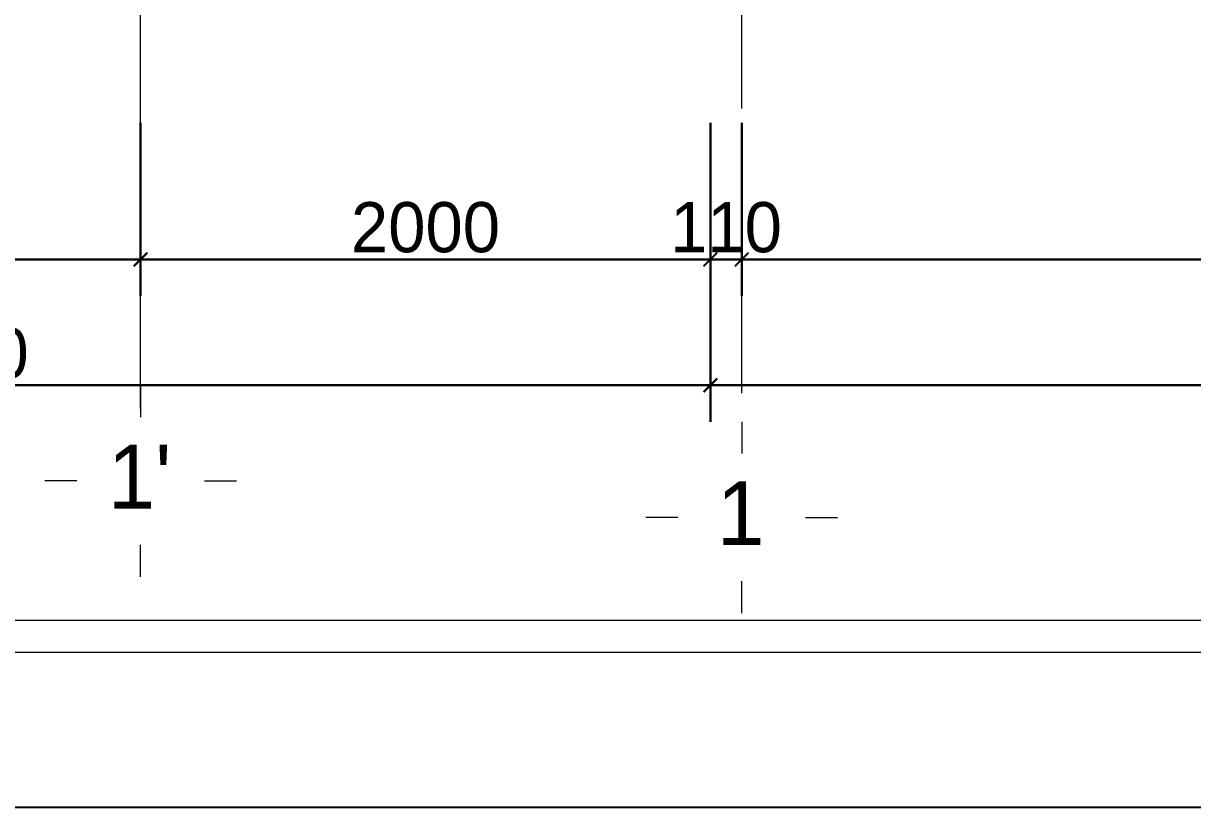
# Model space of a CAD drawing. Header units: millimetres. Extents: x 1832547 to 2001569, y -558009 to -417808.
# Drawn here: x 1886166 to 1890271, y -508766 to -506013 of the extents above; entities that cross this region are included whole.
import ezdxf
from ezdxf.enums import TextEntityAlignment as Align

# ---------------------------------------------------------------- set-up
doc = ezdxf.new("R2010")
doc.units = ezdxf.units.MM
doc.header["$MEASUREMENT"] = 0
doc.linetypes.add('CENTER', pattern=[2, 1.25, -0.25, 0.25, -0.25])
doc.layers.get('0').update_dxf_attribs({"linetype": 'CONTINUOUS'})
doc.layers.get('DEFPOINTS').update_dxf_attribs({"linetype": 'CONTINUOUS'})
for name, color, linetype, lineweight in [('AUDIT_I_160126172308-0', 7, 'CONTINUOUS', 5), ('CA. TUONG', 30, 'CONTINUOUS', 30), ('CA.dim 08', 8, 'CONTINUOUS', 13), ('CA.thay 145', 145, 'CONTINUOUS', 18), ('CA.tim 67', 67, 'CENTER', 9), ('CA.vat lieu 08', 8, 'CONTINUOUS', 5)]:
    doc.layers.add(name, color=color, linetype=linetype, lineweight=lineweight)
doc.styles.add('CA.JSC1', font='Vhavan.ttf', dxfattribs={"width": 0.8})
doc.styles.get("Standard").update_dxf_attribs({"font": 'roman.shx'})
doc.dimstyles.new('CA 80', dxfattribs={"dimscale": 0.8, "dimtxt": 220, "dimasz": 60, "dimexe": 160, "dimexo": 0, "dimgap": 30, "dimtad": 1, "dimdec": 0, "dimrnd": 5, "dimzin": 0, "dimdsep": 46, "dimtxsty": 'Standard', "dimblk": 'ARCHTICK', "dimcen": 0.09, "dimdle": 160, "dimclrd": 256, "dimclre": 256, "dimclrt": 255, "dimadec": 0, "dimazin": 0, "dimtfac": 1, "dimtdec": 0, "dimtix": 1, "dimtmove": 2, "dimatfit": 3, "dimldrblk": 'DOT', "dimfxl": 600, "dimfxlon": 1, "dimtolj": 1, "dimtzin": 0, "dimarcsym": 0})

# ---------------------------------------------------------------- blocks, each defined once
blk = doc.blocks.new('A$C2d76a15f')
blk.add_line((1305.6, 545.7), (27405.3, 545.7))
at = {"color": 4, "linetype": 'Continuous', "lineweight": 18}
blk.add_line((1212.4, 452.5), (27498.5, 452.5), dxfattribs=at)
at = {"layer": 'DEFPOINTS', "ltscale": 600}
blk.add_line((27951, 0), (0, 0), dxfattribs=at)
blk = doc.blocks.new('_ArchTick')
at = {"color": 1, "linetype": 'ByBlock', "const_width": 0.15}
blk.add_lwpolyline([(-0.5, -0.5), (0.5, 0.5)], dxfattribs=at)
blk = doc.blocks.new('*D782')
at = {"layer": 'CA.dim 08', "lineweight": -2, "transparency": 16777216}
for p, q in [((1888688, -482120.7), (1888688, -482728.7)), ((1894688.1, -482120.7), (1894688.1, -482728.7)), ((1894816.1, -482600.7), (1888560, -482600.7))]:
    blk.add_line(p, q, dxfattribs=at)
at = {"layer": 'DEFPOINTS', "color": 0, "transparency": 16777216}
for p in [(1888688, -481852.2), (1894688.1, -482051.8), (1888688, -482600.7)]:
    blk.add_point(p, dxfattribs=at)
at = {"layer": 'CA.dim 08', "lineweight": -2, "transparency": 16777216, "xscale": 48, "yscale": 48, "zscale": 48, "rotation": 180}
blk.add_blockref('_ArchTick', (1888688, -482600.7), dxfattribs=at)
at = {"layer": 'CA.dim 08', "lineweight": -2, "transparency": 16777216, "xscale": 48, "yscale": 48, "zscale": 48}
blk.add_blockref('_ArchTick', (1894688.1, -482600.7), dxfattribs=at)
at = {"layer": 'CA.dim 08', "color": 255, "transparency": 16777216, "insert": (1891688, -482488.7), "char_height": 176, "attachment_point": 5}
blk.add_mtext('\\A1;6000', dxfattribs=at)
blk = doc.blocks.new('_DOT')
at = {"color": 1, "linetype": 'ByBlock'}
blk.add_line((-0.5, 0), (-1, 0), dxfattribs=at)
at = {"color": 1, "linetype": 'ByBlock', "const_width": 0.5}
blk.add_lwpolyline([(-0.25, 0, 1), (0.25, 0, 1)], format="xyb", close=True, dxfattribs=at)
blk = doc.blocks.new('*D795')
at = {"layer": 'CA.dim 08', "lineweight": -2, "transparency": 16777216}
for p, q in [((1888578, -482562.4), (1888578, -483170.4)), ((1894798.1, -482562.4), (1894798.1, -483170.4)), ((1894926.1, -483042.4), (1888450, -483042.4))]:
    blk.add_line(p, q, dxfattribs=at)
at = {"layer": 'DEFPOINTS', "color": 0, "transparency": 16777216}
for p in [(1894798.1, -482120.7), (1888578, -482169.7), (1888578, -483042.4)]:
    blk.add_point(p, dxfattribs=at)
at = {"layer": 'CA.dim 08', "lineweight": -2, "transparency": 16777216, "xscale": 48, "yscale": 48, "zscale": 48, "rotation": 180}
blk.add_blockref('_ArchTick', (1888578, -483042.4), dxfattribs=at)
at = {"layer": 'CA.dim 08', "lineweight": -2, "transparency": 16777216, "xscale": 48, "yscale": 48, "zscale": 48}
blk.add_blockref('_ArchTick', (1894798.1, -483042.4), dxfattribs=at)
at = {"layer": 'CA.dim 08', "color": 255, "transparency": 16777216, "insert": (1891688, -482930.4), "char_height": 176, "attachment_point": 5}
blk.add_mtext('\\A1;6220', dxfattribs=at)
blk = doc.blocks.new('FDBNDFJKBNFJKDNBFD')
at = {"layer": 'CA.vat lieu 08'}
for p, q in [((664804.5, -453296.5), (664804.5, -453401.5)), ((664594.5, -453611.5), (664489.5, -453611.5)), ((665014.5, -453611.5), (665119.5, -453611.5)), ((664804.5, -453926.5), (664804.5, -453821.5))]:
    blk.add_line(p, q, dxfattribs=at)
blk = doc.blocks.new('*D813')
at = {"layer": 'CA.dim 08', "lineweight": -2, "transparency": 16777216}
for p, q in [((1888578, -482120.7), (1888578, -482728.7)), ((1888688, -482120.7), (1888688, -482728.7)), ((1888578, -482600.7), (1888530, -482600.7)), ((1888578, -482600.7), (1888688, -482600.7)), ((1888688, -482600.7), (1888736, -482600.7))]:
    blk.add_line(p, q, dxfattribs=at)
at = {"layer": 'DEFPOINTS', "color": 0, "transparency": 16777216}
for p in [(1888578, -481684.7), (1888688, -481684.7), (1888688, -482600.7)]:
    blk.add_point(p, dxfattribs=at)
at = {"layer": 'CA.dim 08', "lineweight": -2, "transparency": 16777216, "xscale": 48, "yscale": 48, "zscale": 48}
blk.add_blockref('_ArchTick', (1888578, -482600.7), dxfattribs=at)
at = {"layer": 'CA.dim 08', "lineweight": -2, "transparency": 16777216, "xscale": 48, "yscale": 48, "zscale": 48, "rotation": 180}
blk.add_blockref('_ArchTick', (1888688, -482600.7), dxfattribs=at)
at = {"layer": 'CA.dim 08', "color": 255, "transparency": 16777216, "insert": (1888633, -482488.7), "char_height": 176, "attachment_point": 5}
blk.add_mtext('\\A1;110', dxfattribs=at)
blk = doc.blocks.new('*D814')
at = {"layer": 'CA.dim 08', "lineweight": -2, "transparency": 16777216}
for p, q in [((1883268.7, -482120.7), (1883268.7, -482728.7)), ((1886578, -482120.7), (1886578, -482728.7)), ((1883140.7, -482600.7), (1886706, -482600.7))]:
    blk.add_line(p, q, dxfattribs=at)
at = {"layer": 'DEFPOINTS', "color": 0, "transparency": 16777216}
for p in [(1883268.7, -482106.3), (1886578, -482106.3), (1886578, -482600.7)]:
    blk.add_point(p, dxfattribs=at)
at = {"layer": 'CA.dim 08', "lineweight": -2, "transparency": 16777216, "xscale": 48, "yscale": 48, "zscale": 48, "rotation": 180}
blk.add_blockref('_ArchTick', (1883268.7, -482600.7), dxfattribs=at)
at = {"layer": 'CA.dim 08', "lineweight": -2, "transparency": 16777216, "xscale": 48, "yscale": 48, "zscale": 48}
blk.add_blockref('_ArchTick', (1886578, -482600.7), dxfattribs=at)
at = {"layer": 'CA.dim 08', "color": 255, "transparency": 16777216, "insert": (1884923.3, -482488.7), "char_height": 176, "attachment_point": 5}
blk.add_mtext('\\A1;3310', dxfattribs=at)
blk = doc.blocks.new('*D815')
at = {"layer": 'CA.dim 08', "lineweight": -2, "transparency": 16777216}
for p, q in [((1886578, -482120.7), (1886578, -482728.7)), ((1888578, -482169.7), (1888578, -482728.7)), ((1886450, -482600.7), (1888706, -482600.7))]:
    blk.add_line(p, q, dxfattribs=at)
at = {"layer": 'DEFPOINTS', "color": 0, "transparency": 16777216}
for p in [(1886578, -482106.3), (1888578, -482169.7), (1888578, -482600.7)]:
    blk.add_point(p, dxfattribs=at)
at = {"layer": 'CA.dim 08', "lineweight": -2, "transparency": 16777216, "xscale": 48, "yscale": 48, "zscale": 48, "rotation": 180}
blk.add_blockref('_ArchTick', (1886578, -482600.7), dxfattribs=at)
at = {"layer": 'CA.dim 08', "lineweight": -2, "transparency": 16777216, "xscale": 48, "yscale": 48, "zscale": 48}
blk.add_blockref('_ArchTick', (1888578, -482600.7), dxfattribs=at)
at = {"layer": 'CA.dim 08', "color": 255, "transparency": 16777216, "insert": (1887578, -482488.7), "char_height": 176, "attachment_point": 5}
blk.add_mtext('\\A1;2000', dxfattribs=at)
blk = doc.blocks.new('*D816')
at = {"layer": 'CA.dim 08', "lineweight": -2, "transparency": 16777216}
for p, q in [((1883268.7, -482562.4), (1883268.7, -483170.4)), ((1888578, -482562.4), (1888578, -483170.4)), ((1883140.7, -483042.4), (1888706, -483042.4))]:
    blk.add_line(p, q, dxfattribs=at)
at = {"layer": 'DEFPOINTS', "color": 0, "transparency": 16777216}
for p in [(1883268.7, -482169.7), (1888578, -482169.7), (1888578, -483042.4)]:
    blk.add_point(p, dxfattribs=at)
at = {"layer": 'CA.dim 08', "lineweight": -2, "transparency": 16777216, "xscale": 48, "yscale": 48, "zscale": 48, "rotation": 180}
blk.add_blockref('_ArchTick', (1883268.7, -483042.4), dxfattribs=at)
at = {"layer": 'CA.dim 08', "lineweight": -2, "transparency": 16777216, "xscale": 48, "yscale": 48, "zscale": 48}
blk.add_blockref('_ArchTick', (1888578, -483042.4), dxfattribs=at)
at = {"layer": 'CA.dim 08', "color": 255, "transparency": 16777216, "insert": (1885923.3, -482930.4), "char_height": 176, "attachment_point": 5}
blk.add_mtext('\\A1;5310', dxfattribs=at)
blk = doc.blocks.new('ƯT5T45')
at = {"layer": 'CA.tim 67', "ltscale": 500}
for p, q in [((1888688, -483070.4), (1888688, -462864)), ((1886578, -483124.4), (1886578, -462917.9))]:
    blk.add_line(p, q, dxfattribs=at)
at = {"layer": 'CA.dim 08', "xscale": -1.066666666666667, "yscale": 1.066666666666667, "zscale": 1.066666666666667}
for p in [(2595702.8, 473.9), (2597812.8, 345.9)]:
    blk.add_blockref('FDBNDFJKBNFJKDNBFD', p, dxfattribs=at)
at = {"layer": 'AUDIT_I_160126172308-0', "style": 'CA.JSC1'}
for s, p in [("1'", (1886574.4, -483363.3)), ('1', (1888684.4, -483491.3))]:
    blk.add_text(s, height=224, dxfattribs=at).set_placement(p, align=Align.MIDDLE)
at = {"layer": 'CA.dim 08'}
for base, p1, p2, picture, middle in [((1888688, -482600.7), (1888578, -481684.7), (1888688, -481684.7), '*D813', (1888633, -482488.7)), ((1888688, -482600.7), (1894688.1, -482051.8), (1888688, -481852.2), '*D782', (1891688, -482488.7)), ((1886578, -482600.7), (1883268.7, -482106.3), (1886578, -482106.3), '*D814', (1884923.3, -482488.7)), ((1888578, -482600.7), (1886578, -482106.3), (1888578, -482169.7), '*D815', (1887578, -482488.7)), ((1888578, -483042.4), (1894798.1, -482120.7), (1888578, -482169.7), '*D795', (1891688, -482930.4)), ((1888578, -483042.4), (1883268.7, -482169.7), (1888578, -482169.7), '*D816', (1885923.3, -482930.4))]:
    dim = blk.add_linear_dim(base=base, p1=p1, p2=p2, dimstyle='CA 80', dxfattribs=at)
    dim.commit()
    dim.dimension.update_dxf_attribs({"geometry": picture, "text_midpoint": middle})

msp = doc.modelspace()

# ---------------------------------------------------------------- block references
at = {"layer": 'CA. TUONG'}
msp.add_blockref('ƯT5T45', (0, -24240.6), dxfattribs=at)
at = {"layer": 'CA.thay 145', "xscale": 1.205715468216754, "yscale": 1.205715468216754, "zscale": 1.205715468216754}
msp.add_blockref('A$C2d76a15f', (1876382.2, -508765.7), dxfattribs=at)

doc.saveas('drawing.dxf')
